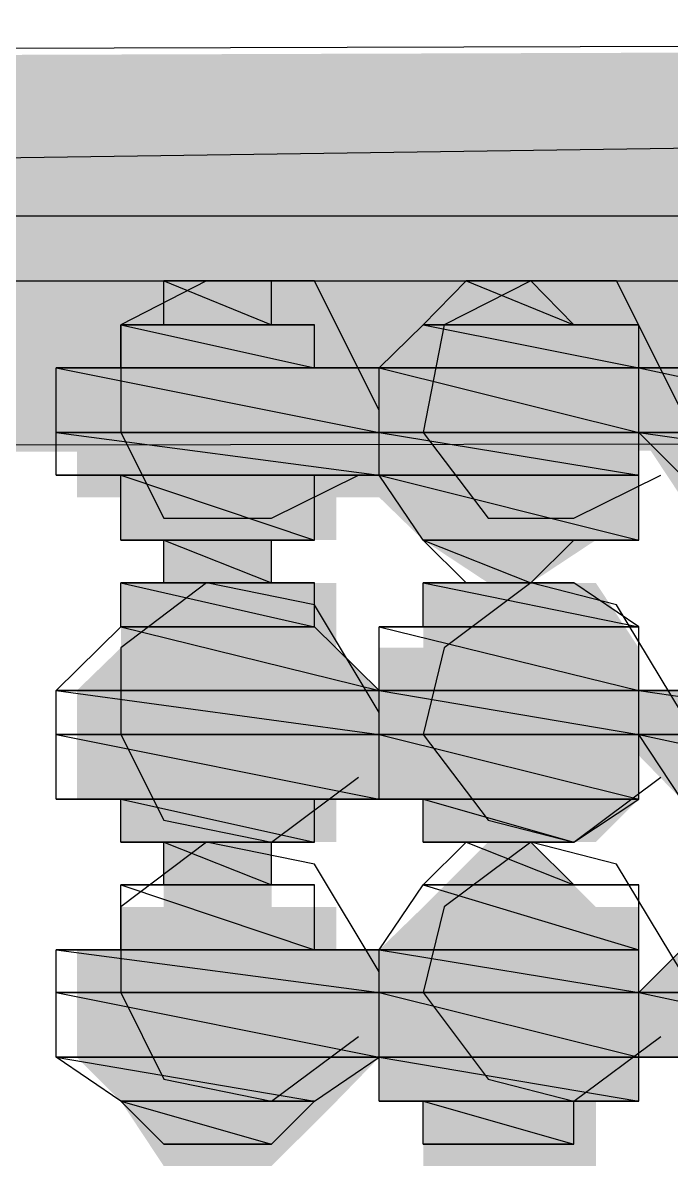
# Model space of a CAD drawing. Header units: millimetres. Extents: x 5 to 415, y 48 to 251.
# Drawn here: x 360.177 to 360.707, y 219.833 to 220.768 of the extents above; entities that cross this region are included whole.
import ezdxf

# ---------------------------------------------------------------- set-up
doc = ezdxf.new("R2010")
doc.units = ezdxf.units.MM
doc.layers.add('H', color=7, linetype='Continuous')
doc.layers.add('P', color=7, linetype='Continuous')

msp = doc.modelspace()

# ---------------------------------------------------------------- hatches: boundary and pattern name
at = {"layer": 'H', "linetype": 'Continuous'}
for points in [[(341.718, 220.38), (341.665, 220.68), (368, 220.768), (368, 220.433), (341.718, 220.38)], [(360.292, 220.521), (360.292, 220.557), (360.38, 220.557), (360.38, 220.521), (360.292, 220.521)], [(360.504, 220.521), (360.557, 220.557), (360.592, 220.557), (360.645, 220.521), (360.504, 220.521)], [(360.257, 220.468), (360.257, 220.521), (360.433, 220.521), (360.433, 220.468), (360.257, 220.468)], [(360.468, 220.468), (360.504, 220.521), (360.68, 220.521), (360.68, 220.468), (360.468, 220.468)], [(360.221, 220.433), (360.221, 220.468), (360.468, 220.468), (360.468, 220.433), (360.221, 220.433)], [(360.468, 220.433), (360.468, 220.468), (360.68, 220.468), (360.68, 220.433), (360.468, 220.433)], [(360.68, 220.433), (360.68, 220.468), (360.927, 220.468), (360.927, 220.433), (360.68, 220.433)], [(360.221, 220.38), (360.221, 220.433), (360.468, 220.433), (360.468, 220.38), (360.221, 220.38)], [(360.468, 220.38), (360.468, 220.433), (360.68, 220.433), (360.68, 220.38), (360.468, 220.38)], [(360.715, 220.38), (360.68, 220.433), (360.927, 220.433), (360.927, 220.38), (360.715, 220.38)], [(360.257, 220.345), (360.257, 220.38), (360.433, 220.38), (360.433, 220.345), (360.257, 220.345)], [(360.504, 220.345), (360.468, 220.38), (360.68, 220.38), (360.68, 220.345), (360.504, 220.345)], [(360.292, 220.31), (360.292, 220.345), (360.38, 220.345), (360.38, 220.31), (360.292, 220.31)], [(360.557, 220.31), (360.504, 220.345), (360.645, 220.345), (360.592, 220.31), (360.557, 220.31)], [(360.257, 220.257), (360.257, 220.31), (360.433, 220.31), (360.433, 220.257), (360.257, 220.257)], [(360.504, 220.257), (360.504, 220.31), (360.645, 220.31), (360.68, 220.257), (360.504, 220.257)], [(360.221, 220.222), (360.257, 220.257), (360.433, 220.257), (360.468, 220.222), (360.221, 220.222)], [(360.468, 220.222), (360.468, 220.257), (360.68, 220.257), (360.68, 220.222), (360.468, 220.222)], [(360.221, 220.169), (360.221, 220.222), (360.468, 220.222), (360.468, 220.169), (360.221, 220.169)], [(360.468, 220.169), (360.468, 220.222), (360.68, 220.222), (360.68, 220.169), (360.468, 220.169)], [(360.68, 220.169), (360.68, 220.222), (360.927, 220.222), (360.927, 220.169), (360.68, 220.169)], [(360.221, 220.133), (360.221, 220.169), (360.468, 220.169), (360.468, 220.133), (360.221, 220.133)], [(360.468, 220.133), (360.468, 220.169), (360.68, 220.169), (360.68, 220.133), (360.468, 220.133)], [(360.715, 220.133), (360.68, 220.169), (360.927, 220.169), (360.927, 220.133), (360.715, 220.133)], [(360.257, 220.098), (360.257, 220.133), (360.433, 220.133), (360.433, 220.098), (360.257, 220.098)], [(360.504, 220.098), (360.504, 220.133), (360.68, 220.133), (360.645, 220.098), (360.504, 220.098)], [(360.292, 220.045), (360.292, 220.098), (360.38, 220.098), (360.38, 220.045), (360.292, 220.045)], [(360.504, 220.045), (360.557, 220.098), (360.592, 220.098), (360.645, 220.045), (360.504, 220.045)], [(360.257, 220.01), (360.257, 220.045), (360.433, 220.045), (360.433, 220.01), (360.257, 220.01)], [(360.468, 220.01), (360.504, 220.045), (360.68, 220.045), (360.68, 220.01), (360.468, 220.01)], [(360.221, 219.975), (360.221, 220.01), (360.468, 220.01), (360.468, 219.975), (360.221, 219.975)], [(360.468, 219.975), (360.468, 220.01), (360.68, 220.01), (360.68, 219.975), (360.468, 219.975)], [(360.68, 219.975), (360.715, 220.01), (360.927, 220.01), (360.927, 219.975), (360.68, 219.975)], [(360.221, 219.922), (360.221, 219.975), (360.468, 219.975), (360.468, 219.922), (360.221, 219.922)], [(360.468, 219.922), (360.468, 219.975), (360.68, 219.975), (360.68, 219.922), (360.468, 219.922)], [(360.68, 219.922), (360.68, 219.975), (360.927, 219.975), (360.927, 219.922), (360.68, 219.922)], [(360.257, 219.886), (360.221, 219.922), (360.468, 219.922), (360.433, 219.886), (360.257, 219.886)], [(360.468, 219.886), (360.468, 219.922), (360.68, 219.922), (360.68, 219.886), (360.468, 219.886)], [(360.292, 219.833), (360.257, 219.886), (360.433, 219.886), (360.38, 219.833), (360.292, 219.833)], [(360.504, 219.833), (360.504, 219.886), (360.645, 219.886), (360.645, 219.833), (360.504, 219.833)]]:
    msp.add_hatch(color=256, dxfattribs=at).paths.add_polyline_path(points)

# ---------------------------------------------------------------- linework, layer by layer
at = {"layer": 'P'}
for points in [[(368, 220.768), (341.665, 220.698)], [(341.701, 220.398), (368, 220.768)], [(341.701, 220.398), (368, 220.768)], [(393.982, 220.61), (308.134, 220.61)], [(366.007, 220.61), (308.134, 220.61)], [(308.134, 220.557), (365.831, 220.557)], [(360.327, 220.557), (360.257, 220.521)], [(360.327, 220.557), (360.292, 220.557)], [(360.292, 220.557), (360.327, 220.557)], [(360.38, 220.557), (360.292, 220.557)], [(360.292, 220.557), (360.38, 220.521)], [(360.292, 220.557), (360.38, 220.521)], [(360.292, 220.521), (360.292, 220.557)], [(360.415, 220.557), (360.327, 220.557)], [(360.38, 220.557), (360.38, 220.557)], [(360.38, 220.557), (360.38, 220.557)], [(360.38, 220.521), (360.38, 220.557)], [(360.468, 220.451), (360.415, 220.557)], [(360.504, 220.521), (360.539, 220.557)], [(360.592, 220.557), (360.521, 220.521)], [(360.539, 220.557), (360.592, 220.557)], [(360.592, 220.557), (360.539, 220.557)], [(360.592, 220.557), (360.539, 220.557)], [(360.539, 220.557), (360.592, 220.557)], [(360.539, 220.557), (360.627, 220.521)], [(360.662, 220.557), (360.592, 220.557)], [(360.592, 220.557), (360.627, 220.521)], [(360.627, 220.521), (360.592, 220.557)], [(360.715, 220.451), (360.662, 220.557)], [(360.257, 220.521), (360.257, 220.433)], [(360.415, 220.521), (360.257, 220.521)], [(360.257, 220.521), (360.292, 220.521)], [(360.415, 220.521), (360.257, 220.521)], [(360.257, 220.521), (360.415, 220.521)], [(360.257, 220.521), (360.415, 220.521)], [(360.415, 220.521), (360.257, 220.521)], [(360.415, 220.521), (360.257, 220.521)], [(360.257, 220.521), (360.415, 220.486)], [(360.257, 220.521), (360.415, 220.486)], [(360.257, 220.486), (360.257, 220.521)], [(360.38, 220.521), (360.292, 220.521)], [(360.38, 220.521), (360.292, 220.521)], [(360.292, 220.521), (360.415, 220.521)], [(360.292, 220.521), (360.415, 220.521)], [(360.415, 220.521), (360.38, 220.521)], [(360.415, 220.521), (360.415, 220.521)], [(360.415, 220.521), (360.415, 220.521)], [(360.415, 220.486), (360.415, 220.521)], [(360.468, 220.486), (360.504, 220.521)], [(360.521, 220.521), (360.504, 220.433)], [(360.627, 220.521), (360.504, 220.521)], [(360.627, 220.521), (360.504, 220.521)], [(360.504, 220.521), (360.627, 220.521)], [(360.504, 220.521), (360.627, 220.521)], [(360.627, 220.521), (360.504, 220.521)], [(360.68, 220.521), (360.504, 220.521)], [(360.504, 220.521), (360.68, 220.521)], [(360.68, 220.521), (360.504, 220.521)], [(360.504, 220.521), (360.627, 220.521)], [(360.68, 220.521), (360.504, 220.521)], [(360.504, 220.521), (360.68, 220.486)], [(360.504, 220.521), (360.68, 220.486)], [(360.627, 220.521), (360.627, 220.521)], [(360.627, 220.521), (360.627, 220.521)], [(360.627, 220.521), (360.68, 220.521)], [(360.68, 220.486), (360.68, 220.521)], [(360.468, 220.486), (360.204, 220.486)], [(360.204, 220.486), (360.257, 220.486)], [(360.468, 220.486), (360.204, 220.486)], [(360.204, 220.486), (360.468, 220.486)], [(360.204, 220.486), (360.468, 220.486)], [(360.468, 220.486), (360.204, 220.486)], [(360.468, 220.486), (360.204, 220.486)], [(360.204, 220.486), (360.468, 220.433)], [(360.204, 220.486), (360.468, 220.433)], [(360.204, 220.433), (360.204, 220.486)], [(360.415, 220.486), (360.257, 220.486)], [(360.415, 220.486), (360.257, 220.486)], [(360.257, 220.486), (360.468, 220.486)], [(360.257, 220.486), (360.468, 220.486)], [(360.468, 220.486), (360.415, 220.486)], [(360.68, 220.486), (360.468, 220.486)], [(360.68, 220.486), (360.468, 220.486)], [(360.468, 220.486), (360.68, 220.486)], [(360.468, 220.486), (360.68, 220.486)], [(360.68, 220.486), (360.468, 220.486)], [(360.68, 220.486), (360.468, 220.486)], [(360.468, 220.486), (360.68, 220.486)], [(360.68, 220.486), (360.468, 220.486)], [(360.468, 220.486), (360.68, 220.486)], [(360.68, 220.486), (360.468, 220.486)], [(360.468, 220.486), (360.68, 220.433)], [(360.468, 220.486), (360.68, 220.433)], [(360.468, 220.433), (360.468, 220.486)], [(360.468, 220.486), (360.468, 220.486)], [(360.468, 220.486), (360.468, 220.486)], [(360.468, 220.433), (360.468, 220.486)], [(360.927, 220.486), (360.68, 220.486)], [(360.68, 220.486), (360.715, 220.486)], [(360.927, 220.486), (360.68, 220.486)], [(360.68, 220.486), (360.927, 220.433)], [(360.68, 220.486), (360.927, 220.433)], [(360.68, 220.433), (360.68, 220.486)], [(360.68, 220.486), (360.68, 220.486)], [(360.68, 220.486), (360.68, 220.486)], [(360.68, 220.486), (360.68, 220.486)], [(360.68, 220.433), (360.68, 220.486)], [(368, 220.433), (341.701, 220.398)], [(360.468, 220.433), (360.204, 220.433)], [(360.468, 220.433), (360.204, 220.433)], [(360.204, 220.433), (360.468, 220.433)], [(360.204, 220.433), (360.468, 220.433)], [(360.468, 220.433), (360.204, 220.433)], [(360.468, 220.433), (360.204, 220.433)], [(360.204, 220.433), (360.468, 220.398)], [(360.204, 220.433), (360.468, 220.398)], [(360.204, 220.398), (360.204, 220.433)], [(360.257, 220.433), (360.292, 220.363)], [(360.68, 220.433), (360.468, 220.433)], [(360.68, 220.433), (360.468, 220.433)], [(360.468, 220.433), (360.68, 220.433)], [(360.468, 220.433), (360.68, 220.433)], [(360.68, 220.433), (360.468, 220.433)], [(360.68, 220.433), (360.468, 220.433)], [(360.468, 220.433), (360.68, 220.398)], [(360.468, 220.433), (360.68, 220.398)], [(360.468, 220.398), (360.468, 220.433)], [(360.468, 220.433), (360.468, 220.433)], [(360.468, 220.433), (360.468, 220.433)], [(360.468, 220.398), (360.468, 220.433)], [(360.504, 220.433), (360.557, 220.363)], [(360.927, 220.433), (360.68, 220.433)], [(360.927, 220.433), (360.68, 220.433)], [(360.68, 220.433), (360.927, 220.433)], [(360.68, 220.433), (360.927, 220.433)], [(360.927, 220.433), (360.68, 220.433)], [(360.927, 220.433), (360.68, 220.433)], [(360.68, 220.433), (360.927, 220.398)], [(360.68, 220.433), (360.927, 220.398)], [(360.715, 220.398), (360.68, 220.433)], [(360.68, 220.433), (360.68, 220.433)], [(360.68, 220.433), (360.68, 220.433)], [(360.68, 220.398), (360.68, 220.433)], [(360.468, 220.398), (360.204, 220.398)], [(360.468, 220.398), (360.204, 220.398)], [(360.204, 220.398), (360.415, 220.398)], [(360.204, 220.398), (360.415, 220.398)], [(360.257, 220.398), (360.204, 220.398)], [(360.415, 220.398), (360.257, 220.398)], [(360.415, 220.398), (360.257, 220.398)], [(360.257, 220.398), (360.415, 220.345)], [(360.257, 220.398), (360.415, 220.345)], [(360.257, 220.345), (360.257, 220.398)], [(360.38, 220.363), (360.451, 220.398)], [(360.415, 220.398), (360.468, 220.398)], [(360.415, 220.345), (360.415, 220.398)], [(360.68, 220.398), (360.468, 220.398)], [(360.68, 220.398), (360.468, 220.398)], [(360.468, 220.398), (360.68, 220.398)], [(360.468, 220.398), (360.68, 220.398)], [(360.68, 220.398), (360.468, 220.398)], [(360.68, 220.398), (360.468, 220.398)], [(360.468, 220.398), (360.68, 220.345)], [(360.468, 220.398), (360.68, 220.345)], [(360.504, 220.345), (360.468, 220.398)], [(360.627, 220.363), (360.698, 220.398)], [(360.68, 220.398), (360.68, 220.398)], [(360.68, 220.398), (360.68, 220.398)], [(360.68, 220.345), (360.68, 220.398)], [(360.292, 220.363), (360.38, 220.363)], [(360.557, 220.363), (360.627, 220.363)], [(360.415, 220.345), (360.257, 220.345)], [(360.415, 220.345), (360.257, 220.345)], [(360.257, 220.345), (360.415, 220.345)], [(360.257, 220.345), (360.415, 220.345)], [(360.415, 220.345), (360.257, 220.345)], [(360.415, 220.345), (360.257, 220.345)], [(360.257, 220.345), (360.38, 220.345)], [(360.257, 220.345), (360.38, 220.345)], [(360.292, 220.345), (360.257, 220.345)], [(360.38, 220.345), (360.292, 220.345)], [(360.38, 220.345), (360.292, 220.345)], [(360.292, 220.345), (360.38, 220.31)], [(360.292, 220.345), (360.38, 220.31)], [(360.292, 220.31), (360.292, 220.345)], [(360.38, 220.345), (360.415, 220.345)], [(360.38, 220.31), (360.38, 220.345)], [(360.415, 220.345), (360.415, 220.345)], [(360.415, 220.345), (360.415, 220.345)], [(360.68, 220.345), (360.504, 220.345)], [(360.627, 220.345), (360.504, 220.345)], [(360.504, 220.345), (360.627, 220.345)], [(360.504, 220.345), (360.627, 220.345)], [(360.627, 220.345), (360.504, 220.345)], [(360.627, 220.345), (360.504, 220.345)], [(360.504, 220.345), (360.627, 220.345)], [(360.627, 220.345), (360.504, 220.345)], [(360.504, 220.345), (360.68, 220.345)], [(360.627, 220.345), (360.504, 220.345)], [(360.504, 220.345), (360.592, 220.31)], [(360.504, 220.345), (360.592, 220.31)], [(360.539, 220.31), (360.504, 220.345)], [(360.592, 220.31), (360.627, 220.345)], [(360.627, 220.345), (360.627, 220.345)], [(360.627, 220.345), (360.627, 220.345)], [(360.68, 220.345), (360.627, 220.345)], [(360.327, 220.31), (360.257, 220.257)], [(360.415, 220.31), (360.257, 220.31)], [(360.257, 220.31), (360.292, 220.31)], [(360.415, 220.31), (360.257, 220.31)], [(360.257, 220.31), (360.415, 220.274)], [(360.257, 220.31), (360.415, 220.274)], [(360.257, 220.274), (360.257, 220.31)], [(360.38, 220.31), (360.292, 220.31)], [(360.327, 220.31), (360.292, 220.31)], [(360.292, 220.31), (360.327, 220.31)], [(360.327, 220.31), (360.292, 220.31)], [(360.292, 220.31), (360.327, 220.31)], [(360.38, 220.31), (360.292, 220.31)], [(360.292, 220.31), (360.38, 220.31)], [(360.292, 220.31), (360.38, 220.31)], [(360.38, 220.31), (360.292, 220.31)], [(360.38, 220.31), (360.292, 220.31)], [(360.292, 220.31), (360.415, 220.31)], [(360.292, 220.31), (360.415, 220.31)], [(360.327, 220.31), (360.38, 220.31)], [(360.38, 220.31), (360.327, 220.31)], [(360.415, 220.292), (360.327, 220.31)], [(360.38, 220.31), (360.38, 220.31)], [(360.38, 220.31), (360.38, 220.31)], [(360.38, 220.31), (360.38, 220.31)], [(360.38, 220.31), (360.38, 220.31)], [(360.415, 220.31), (360.38, 220.31)], [(360.415, 220.274), (360.415, 220.31)], [(360.627, 220.31), (360.504, 220.31)], [(360.504, 220.31), (360.539, 220.31)], [(360.627, 220.31), (360.504, 220.31)], [(360.504, 220.31), (360.627, 220.31)], [(360.504, 220.31), (360.627, 220.31)], [(360.627, 220.31), (360.504, 220.31)], [(360.627, 220.31), (360.504, 220.31)], [(360.504, 220.31), (360.68, 220.274)], [(360.504, 220.31), (360.68, 220.274)], [(360.504, 220.274), (360.504, 220.31)], [(360.592, 220.31), (360.521, 220.257)], [(360.592, 220.31), (360.539, 220.31)], [(360.539, 220.31), (360.592, 220.31)], [(360.592, 220.31), (360.539, 220.31)], [(360.539, 220.31), (360.592, 220.31)], [(360.592, 220.31), (360.539, 220.31)], [(360.592, 220.31), (360.539, 220.31)], [(360.539, 220.31), (360.592, 220.31)], [(360.539, 220.31), (360.627, 220.31)], [(360.592, 220.31), (360.592, 220.31)], [(360.592, 220.31), (360.592, 220.31)], [(360.662, 220.292), (360.592, 220.31)], [(360.592, 220.31), (360.627, 220.31)], [(360.627, 220.31), (360.592, 220.31)], [(360.627, 220.31), (360.627, 220.31)], [(360.627, 220.31), (360.627, 220.31)], [(360.68, 220.274), (360.627, 220.31)], [(360.468, 220.204), (360.415, 220.292)], [(360.715, 220.204), (360.662, 220.292)], [(360.204, 220.222), (360.257, 220.274)], [(360.415, 220.274), (360.257, 220.274)], [(360.415, 220.274), (360.257, 220.274)], [(360.257, 220.274), (360.415, 220.274)], [(360.257, 220.274), (360.415, 220.274)], [(360.415, 220.274), (360.257, 220.274)], [(360.415, 220.274), (360.257, 220.274)], [(360.257, 220.274), (360.468, 220.222)], [(360.257, 220.274), (360.468, 220.222)], [(360.415, 220.274), (360.415, 220.274)], [(360.415, 220.274), (360.415, 220.274)], [(360.468, 220.222), (360.415, 220.274)], [(360.504, 220.274), (360.468, 220.274)], [(360.468, 220.274), (360.68, 220.274)], [(360.68, 220.274), (360.468, 220.274)], [(360.468, 220.274), (360.68, 220.222)], [(360.468, 220.274), (360.68, 220.222)], [(360.468, 220.222), (360.468, 220.274)], [(360.68, 220.274), (360.504, 220.274)], [(360.68, 220.274), (360.504, 220.274)], [(360.504, 220.274), (360.68, 220.274)], [(360.68, 220.274), (360.504, 220.274)], [(360.68, 220.274), (360.68, 220.274)], [(360.68, 220.222), (360.68, 220.274)], [(360.257, 220.257), (360.257, 220.186)], [(360.521, 220.257), (360.504, 220.186)], [(360.468, 220.222), (360.204, 220.222)], [(360.468, 220.222), (360.204, 220.222)], [(360.204, 220.222), (360.468, 220.222)], [(360.204, 220.222), (360.468, 220.222)], [(360.468, 220.222), (360.204, 220.222)], [(360.468, 220.222), (360.204, 220.222)], [(360.204, 220.222), (360.468, 220.186)], [(360.204, 220.222), (360.468, 220.186)], [(360.204, 220.186), (360.204, 220.222)], [(360.68, 220.222), (360.468, 220.222)], [(360.68, 220.222), (360.468, 220.222)], [(360.468, 220.222), (360.68, 220.222)], [(360.468, 220.222), (360.68, 220.222)], [(360.68, 220.222), (360.468, 220.222)], [(360.68, 220.222), (360.468, 220.222)], [(360.468, 220.222), (360.68, 220.186)], [(360.468, 220.222), (360.68, 220.186)], [(360.468, 220.186), (360.468, 220.222)], [(360.468, 220.222), (360.468, 220.222)], [(360.468, 220.222), (360.468, 220.222)], [(360.468, 220.186), (360.468, 220.222)], [(360.715, 220.222), (360.68, 220.222)], [(360.68, 220.222), (360.927, 220.222)], [(360.927, 220.222), (360.68, 220.222)], [(360.68, 220.222), (360.927, 220.186)], [(360.68, 220.222), (360.927, 220.186)], [(360.68, 220.186), (360.68, 220.222)], [(360.68, 220.222), (360.68, 220.222)], [(360.68, 220.222), (360.68, 220.222)], [(360.68, 220.186), (360.68, 220.222)], [(360.468, 220.186), (360.204, 220.186)], [(360.468, 220.186), (360.204, 220.186)], [(360.204, 220.186), (360.468, 220.186)], [(360.204, 220.186), (360.468, 220.186)], [(360.468, 220.186), (360.204, 220.186)], [(360.468, 220.186), (360.204, 220.186)], [(360.204, 220.186), (360.468, 220.133)], [(360.204, 220.186), (360.468, 220.133)], [(360.204, 220.133), (360.204, 220.186)], [(360.257, 220.186), (360.292, 220.116)], [(360.68, 220.186), (360.468, 220.186)], [(360.68, 220.186), (360.468, 220.186)], [(360.468, 220.186), (360.68, 220.186)], [(360.468, 220.186), (360.68, 220.186)], [(360.68, 220.186), (360.468, 220.186)], [(360.68, 220.186), (360.468, 220.186)], [(360.468, 220.186), (360.68, 220.133)], [(360.468, 220.186), (360.68, 220.133)], [(360.468, 220.133), (360.468, 220.186)], [(360.468, 220.186), (360.468, 220.186)], [(360.468, 220.186), (360.468, 220.186)], [(360.468, 220.133), (360.468, 220.186)], [(360.504, 220.186), (360.557, 220.116)], [(360.927, 220.186), (360.68, 220.186)], [(360.927, 220.186), (360.68, 220.186)], [(360.68, 220.186), (360.927, 220.186)], [(360.68, 220.186), (360.927, 220.186)], [(360.927, 220.186), (360.68, 220.186)], [(360.927, 220.186), (360.68, 220.186)], [(360.68, 220.186), (360.927, 220.133)], [(360.68, 220.186), (360.927, 220.133)], [(360.715, 220.133), (360.68, 220.186)], [(360.68, 220.186), (360.68, 220.186)], [(360.68, 220.186), (360.68, 220.186)], [(360.68, 220.133), (360.68, 220.186)], [(360.38, 220.098), (360.451, 220.151)], [(360.627, 220.098), (360.698, 220.151)], [(360.468, 220.133), (360.204, 220.133)], [(360.468, 220.133), (360.204, 220.133)], [(360.204, 220.133), (360.415, 220.133)], [(360.204, 220.133), (360.415, 220.133)], [(360.257, 220.133), (360.204, 220.133)], [(360.415, 220.133), (360.257, 220.133)], [(360.415, 220.133), (360.257, 220.133)], [(360.257, 220.133), (360.415, 220.133)], [(360.257, 220.133), (360.415, 220.133)], [(360.415, 220.133), (360.257, 220.133)], [(360.415, 220.133), (360.257, 220.133)], [(360.257, 220.133), (360.415, 220.098)], [(360.257, 220.133), (360.415, 220.098)], [(360.257, 220.098), (360.257, 220.133)], [(360.415, 220.133), (360.468, 220.133)], [(360.415, 220.133), (360.415, 220.133)], [(360.415, 220.133), (360.415, 220.133)], [(360.415, 220.098), (360.415, 220.133)], [(360.68, 220.133), (360.468, 220.133)], [(360.68, 220.133), (360.468, 220.133)], [(360.468, 220.133), (360.68, 220.133)], [(360.468, 220.133), (360.68, 220.133)], [(360.68, 220.133), (360.468, 220.133)], [(360.68, 220.133), (360.468, 220.133)], [(360.468, 220.133), (360.68, 220.133)], [(360.468, 220.133), (360.68, 220.133)], [(360.504, 220.133), (360.468, 220.133)], [(360.68, 220.133), (360.504, 220.133)], [(360.68, 220.133), (360.504, 220.133)], [(360.504, 220.133), (360.627, 220.098)], [(360.504, 220.133), (360.627, 220.098)], [(360.504, 220.098), (360.504, 220.133)], [(360.627, 220.098), (360.68, 220.133)], [(360.68, 220.133), (360.68, 220.133)], [(360.68, 220.133), (360.68, 220.133)], [(360.68, 220.133), (360.68, 220.133)], [(360.292, 220.116), (360.38, 220.098)], [(360.557, 220.116), (360.627, 220.098)], [(360.327, 220.098), (360.257, 220.045)], [(360.415, 220.098), (360.257, 220.098)], [(360.415, 220.098), (360.257, 220.098)], [(360.257, 220.098), (360.38, 220.098)], [(360.257, 220.098), (360.38, 220.098)], [(360.292, 220.098), (360.257, 220.098)], [(360.327, 220.098), (360.292, 220.098)], [(360.292, 220.098), (360.327, 220.098)], [(360.38, 220.098), (360.292, 220.098)], [(360.292, 220.098), (360.38, 220.063)], [(360.292, 220.098), (360.38, 220.063)], [(360.292, 220.063), (360.292, 220.098)], [(360.38, 220.098), (360.292, 220.098)], [(360.38, 220.098), (360.292, 220.098)], [(360.292, 220.098), (360.38, 220.098)], [(360.292, 220.098), (360.38, 220.098)], [(360.38, 220.098), (360.292, 220.098)], [(360.327, 220.098), (360.292, 220.098)], [(360.292, 220.098), (360.327, 220.098)], [(360.415, 220.08), (360.327, 220.098)], [(360.327, 220.098), (360.38, 220.098)], [(360.38, 220.098), (360.327, 220.098)], [(360.38, 220.098), (360.38, 220.098)], [(360.38, 220.098), (360.38, 220.098)], [(360.38, 220.063), (360.38, 220.098)], [(360.38, 220.098), (360.415, 220.098)], [(360.38, 220.098), (360.38, 220.098)], [(360.38, 220.098), (360.38, 220.098)], [(360.627, 220.098), (360.504, 220.098)], [(360.627, 220.098), (360.504, 220.098)], [(360.504, 220.098), (360.627, 220.098)], [(360.504, 220.098), (360.627, 220.098)], [(360.627, 220.098), (360.504, 220.098)], [(360.627, 220.098), (360.504, 220.098)], [(360.504, 220.098), (360.592, 220.098)], [(360.504, 220.098), (360.592, 220.098)], [(360.539, 220.098), (360.504, 220.098)], [(360.504, 220.063), (360.539, 220.098)], [(360.592, 220.098), (360.521, 220.045)], [(360.592, 220.098), (360.539, 220.098)], [(360.539, 220.098), (360.592, 220.098)], [(360.592, 220.098), (360.539, 220.098)], [(360.539, 220.098), (360.592, 220.098)], [(360.592, 220.098), (360.539, 220.098)], [(360.592, 220.098), (360.539, 220.098)], [(360.539, 220.098), (360.592, 220.098)], [(360.539, 220.098), (360.627, 220.063)], [(360.592, 220.098), (360.627, 220.098)], [(360.592, 220.098), (360.592, 220.098)], [(360.592, 220.098), (360.592, 220.098)], [(360.662, 220.08), (360.592, 220.098)], [(360.592, 220.098), (360.627, 220.063)], [(360.627, 220.063), (360.592, 220.098)], [(360.627, 220.098), (360.627, 220.098)], [(360.627, 220.098), (360.627, 220.098)], [(360.468, 219.992), (360.415, 220.08)], [(360.715, 219.992), (360.662, 220.08)], [(360.415, 220.063), (360.257, 220.063)], [(360.257, 220.063), (360.292, 220.063)], [(360.415, 220.063), (360.257, 220.063)], [(360.257, 220.063), (360.415, 220.063)], [(360.257, 220.063), (360.415, 220.063)], [(360.415, 220.063), (360.257, 220.063)], [(360.415, 220.063), (360.257, 220.063)], [(360.257, 220.063), (360.415, 220.01)], [(360.257, 220.063), (360.415, 220.01)], [(360.257, 220.01), (360.257, 220.063)], [(360.38, 220.063), (360.292, 220.063)], [(360.38, 220.063), (360.292, 220.063)], [(360.292, 220.063), (360.415, 220.063)], [(360.292, 220.063), (360.415, 220.063)], [(360.415, 220.063), (360.38, 220.063)], [(360.415, 220.063), (360.415, 220.063)], [(360.415, 220.063), (360.415, 220.063)], [(360.415, 220.01), (360.415, 220.063)], [(360.468, 220.01), (360.504, 220.063)], [(360.627, 220.063), (360.504, 220.063)], [(360.627, 220.063), (360.504, 220.063)], [(360.504, 220.063), (360.627, 220.063)], [(360.504, 220.063), (360.627, 220.063)], [(360.627, 220.063), (360.504, 220.063)], [(360.68, 220.063), (360.504, 220.063)], [(360.504, 220.063), (360.68, 220.063)], [(360.68, 220.063), (360.504, 220.063)], [(360.504, 220.063), (360.627, 220.063)], [(360.68, 220.063), (360.504, 220.063)], [(360.504, 220.063), (360.68, 220.01)], [(360.504, 220.063), (360.68, 220.01)], [(360.627, 220.063), (360.627, 220.063)], [(360.627, 220.063), (360.627, 220.063)], [(360.627, 220.063), (360.68, 220.063)], [(360.68, 220.01), (360.68, 220.063)], [(360.257, 220.045), (360.257, 219.975)], [(360.521, 220.045), (360.504, 219.975)], [(360.468, 220.01), (360.204, 220.01)], [(360.204, 220.01), (360.257, 220.01)], [(360.468, 220.01), (360.204, 220.01)], [(360.204, 220.01), (360.468, 219.975)], [(360.204, 220.01), (360.468, 219.975)], [(360.204, 219.975), (360.204, 220.01)], [(360.415, 220.01), (360.257, 220.01)], [(360.415, 220.01), (360.257, 220.01)], [(360.257, 220.01), (360.468, 220.01)], [(360.257, 220.01), (360.468, 220.01)], [(360.468, 220.01), (360.415, 220.01)], [(360.468, 219.975), (360.468, 220.01)], [(360.68, 220.01), (360.468, 220.01)], [(360.68, 220.01), (360.468, 220.01)], [(360.468, 220.01), (360.68, 220.01)], [(360.468, 220.01), (360.68, 220.01)], [(360.68, 220.01), (360.468, 220.01)], [(360.68, 220.01), (360.468, 220.01)], [(360.468, 220.01), (360.68, 219.975)], [(360.468, 220.01), (360.68, 219.975)], [(360.468, 219.975), (360.468, 220.01)], [(360.68, 219.975), (360.715, 220.01)], [(360.68, 220.01), (360.68, 220.01)], [(360.68, 220.01), (360.68, 220.01)], [(360.68, 219.975), (360.68, 220.01)], [(360.468, 219.975), (360.204, 219.975)], [(360.468, 219.975), (360.204, 219.975)], [(360.204, 219.975), (360.468, 219.975)], [(360.204, 219.975), (360.468, 219.975)], [(360.468, 219.975), (360.204, 219.975)], [(360.468, 219.975), (360.204, 219.975)], [(360.204, 219.975), (360.468, 219.922)], [(360.204, 219.975), (360.468, 219.922)], [(360.204, 219.922), (360.204, 219.975)], [(360.257, 219.975), (360.292, 219.904)], [(360.468, 219.975), (360.468, 219.975)], [(360.468, 219.975), (360.468, 219.975)], [(360.468, 219.922), (360.468, 219.975)], [(360.68, 219.975), (360.468, 219.975)], [(360.68, 219.975), (360.468, 219.975)], [(360.468, 219.975), (360.68, 219.975)], [(360.468, 219.975), (360.68, 219.975)], [(360.68, 219.975), (360.468, 219.975)], [(360.68, 219.975), (360.468, 219.975)], [(360.468, 219.975), (360.68, 219.922)], [(360.468, 219.975), (360.68, 219.922)], [(360.468, 219.922), (360.468, 219.975)], [(360.504, 219.975), (360.557, 219.904)], [(360.927, 219.975), (360.68, 219.975)], [(360.927, 219.975), (360.68, 219.975)], [(360.68, 219.975), (360.927, 219.975)], [(360.68, 219.975), (360.927, 219.975)], [(360.927, 219.975), (360.68, 219.975)], [(360.927, 219.975), (360.68, 219.975)], [(360.68, 219.975), (360.927, 219.922)], [(360.68, 219.975), (360.927, 219.922)], [(360.68, 219.922), (360.68, 219.975)], [(360.68, 219.975), (360.68, 219.975)], [(360.68, 219.975), (360.68, 219.975)], [(360.68, 219.922), (360.68, 219.975)], [(360.38, 219.886), (360.451, 219.939)], [(360.627, 219.886), (360.698, 219.939)], [(360.468, 219.922), (360.204, 219.922)], [(360.468, 219.922), (360.204, 219.922)], [(360.204, 219.922), (360.468, 219.922)], [(360.204, 219.922), (360.468, 219.922)], [(360.468, 219.922), (360.204, 219.922)], [(360.468, 219.922), (360.204, 219.922)], [(360.204, 219.922), (360.415, 219.886)], [(360.204, 219.922), (360.415, 219.886)], [(360.257, 219.886), (360.204, 219.922)], [(360.415, 219.886), (360.468, 219.922)], [(360.468, 219.922), (360.468, 219.922)], [(360.468, 219.922), (360.468, 219.922)], [(360.68, 219.922), (360.468, 219.922)], [(360.68, 219.922), (360.468, 219.922)], [(360.468, 219.922), (360.68, 219.922)], [(360.468, 219.922), (360.68, 219.922)], [(360.68, 219.922), (360.468, 219.922)], [(360.68, 219.922), (360.468, 219.922)], [(360.468, 219.922), (360.68, 219.886)], [(360.468, 219.922), (360.68, 219.886)], [(360.468, 219.886), (360.468, 219.922)], [(360.927, 219.922), (360.68, 219.922)], [(360.927, 219.922), (360.68, 219.922)], [(360.68, 219.922), (360.715, 219.922)], [(360.68, 219.922), (360.927, 219.922)], [(360.927, 219.922), (360.68, 219.922)], [(360.68, 219.922), (360.68, 219.922)], [(360.68, 219.922), (360.68, 219.922)], [(360.68, 219.886), (360.68, 219.922)], [(360.292, 219.904), (360.38, 219.886)], [(360.557, 219.904), (360.627, 219.886)], [(360.415, 219.886), (360.257, 219.886)], [(360.415, 219.886), (360.257, 219.886)], [(360.257, 219.886), (360.415, 219.886)], [(360.257, 219.886), (360.415, 219.886)], [(360.415, 219.886), (360.257, 219.886)], [(360.415, 219.886), (360.257, 219.886)], [(360.257, 219.886), (360.415, 219.886)], [(360.415, 219.886), (360.257, 219.886)], [(360.257, 219.886), (360.415, 219.886)], [(360.415, 219.886), (360.257, 219.886)], [(360.257, 219.886), (360.38, 219.851)], [(360.257, 219.886), (360.38, 219.851)], [(360.292, 219.851), (360.257, 219.886)], [(360.38, 219.851), (360.415, 219.886)], [(360.415, 219.886), (360.415, 219.886)], [(360.415, 219.886), (360.415, 219.886)], [(360.415, 219.886), (360.415, 219.886)], [(360.68, 219.886), (360.468, 219.886)], [(360.68, 219.886), (360.468, 219.886)], [(360.468, 219.886), (360.504, 219.886)], [(360.468, 219.886), (360.68, 219.886)], [(360.68, 219.886), (360.468, 219.886)], [(360.504, 219.886), (360.68, 219.886)], [(360.627, 219.886), (360.504, 219.886)], [(360.504, 219.886), (360.627, 219.886)], [(360.627, 219.886), (360.504, 219.886)], [(360.504, 219.886), (360.68, 219.886)], [(360.627, 219.886), (360.504, 219.886)], [(360.504, 219.886), (360.627, 219.851)], [(360.504, 219.886), (360.627, 219.851)], [(360.504, 219.851), (360.504, 219.886)], [(360.68, 219.886), (360.627, 219.886)], [(360.627, 219.851), (360.627, 219.886)], [(360.68, 219.886), (360.68, 219.886)], [(360.38, 219.851), (360.292, 219.851)], [(360.38, 219.851), (360.292, 219.851)], [(360.292, 219.851), (360.38, 219.851)], [(360.292, 219.851), (360.38, 219.851)], [(360.38, 219.851), (360.292, 219.851)], [(360.327, 219.851), (360.292, 219.851)], [(360.292, 219.851), (360.327, 219.851)], [(360.327, 219.851), (360.38, 219.851)], [(360.38, 219.851), (360.327, 219.851)], [(360.38, 219.851), (360.38, 219.851)], [(360.38, 219.851), (360.38, 219.851)], [(360.627, 219.851), (360.504, 219.851)], [(360.627, 219.851), (360.504, 219.851)], [(360.504, 219.851), (360.592, 219.851)], [(360.504, 219.851), (360.592, 219.851)], [(360.539, 219.851), (360.504, 219.851)], [(360.592, 219.851), (360.539, 219.851)], [(360.539, 219.851), (360.592, 219.851)], [(360.592, 219.851), (360.539, 219.851)], [(360.592, 219.851), (360.627, 219.851)], [(360.592, 219.851), (360.592, 219.851)], [(360.592, 219.851), (360.592, 219.851)]]:
    msp.add_lwpolyline(points, dxfattribs=at)

doc.saveas('drawing.dxf')
